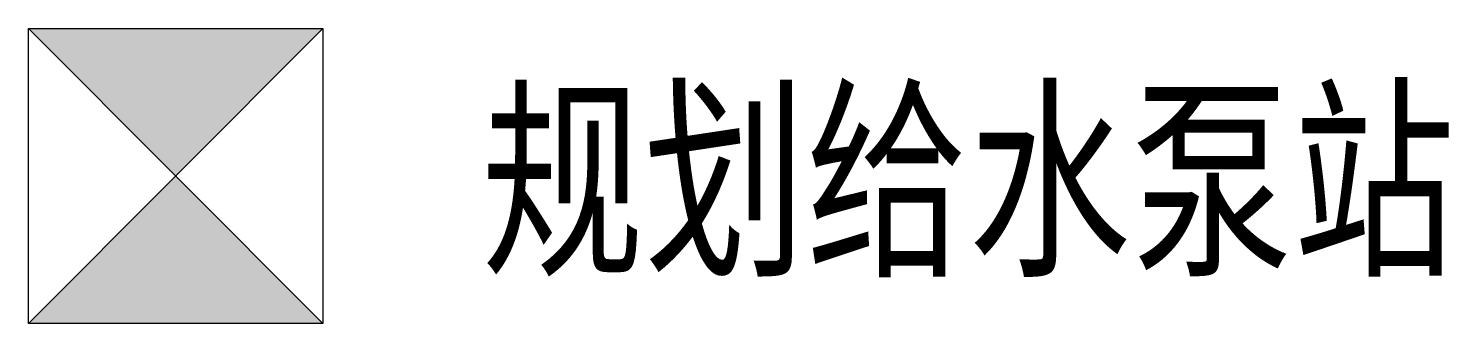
# Model space of a CAD drawing. Header units: millimetres. Extents: x -3.2 to 28.1, y -3.2 to 3.2.
import ezdxf

# ---------------------------------------------------------------- set-up
doc = ezdxf.new("R2010")
doc.units = ezdxf.units.MM
doc.layers.add('设施图块', color=7, linetype='Continuous')
doc.styles.add('设施块标注', font='SIMFANG.TTF', dxfattribs={"width": 0.75})

msp = doc.modelspace()

# ---------------------------------------------------------------- hatches: boundary and pattern name
at = {"layer": '设施图块'}
h = msp.add_hatch(color=1, dxfattribs=at)
h.paths.add_polyline_path([(-3.25, 3.25), (0, 0), (3.25, 3.25)])
h.paths.add_polyline_path([(0, 0), (-3.25, -3.25), (3.25, -3.25)])

# ---------------------------------------------------------------- linework, layer by layer
at = {"layer": '设施图块', "color": 1}
for p, q in [((-3.25, 3.25), (3.25, 3.25)), ((-3.25, -3.25), (-3.25, 3.25)), ((-3.25, 3.25), (3.25, -3.25)), ((3.25, 3.25), (-3.25, -3.25)), ((3.25, 3.25), (3.25, -3.25)), ((3.25, -3.25), (-3.25, -3.25))]:
    msp.add_line(p, q, dxfattribs=at)

# ---------------------------------------------------------------- texts
at = {"layer": '设施图块', "style": '设施块标注', "width": 0.75}
msp.add_attdef('规划给水泵站', (6.747, -1.837), '规划给水泵站', height=3.5, dxfattribs=at)

doc.saveas('drawing.dxf')
